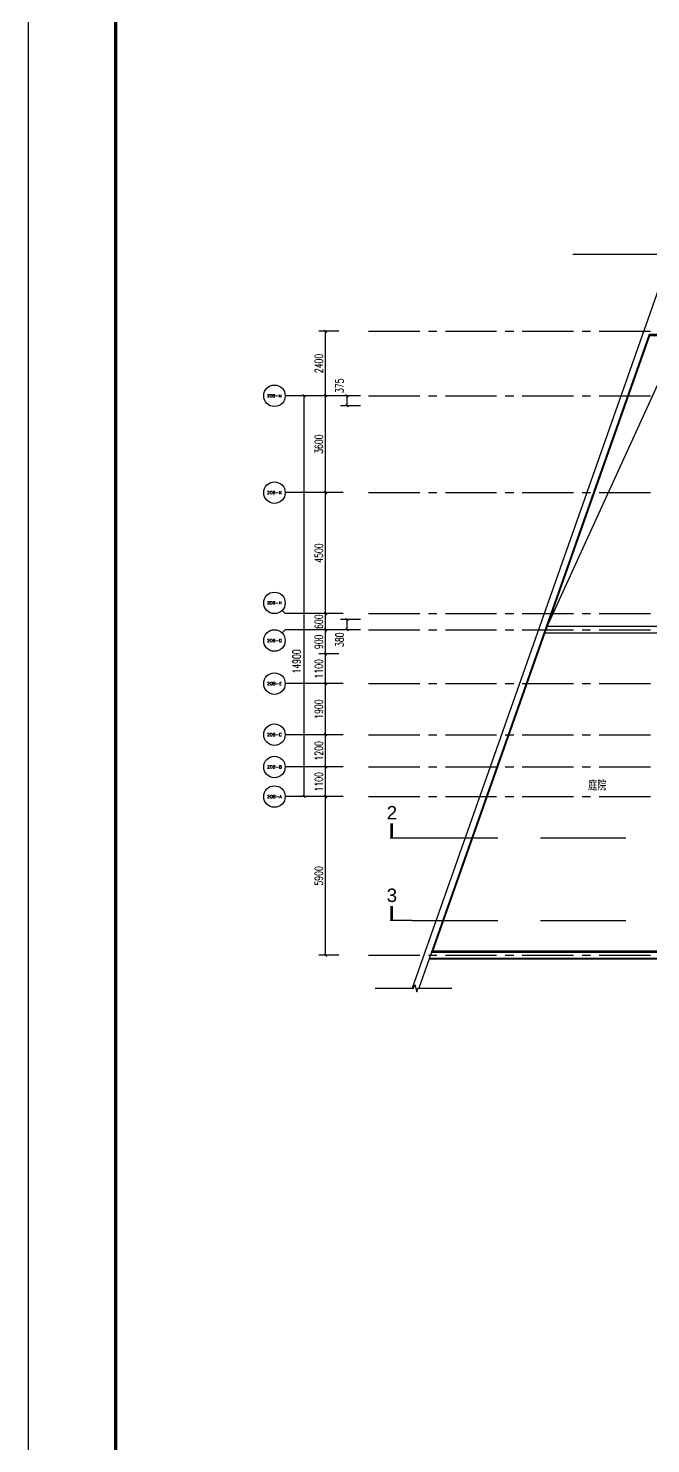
# Model space of a CAD drawing. Extents: x 296441 to 853063, y 459050 to 1117990.
# Drawn here: x 582499 to 605641, y 701155 to 753773 of the extents above; entities that cross this region are included whole.
import ezdxf
from ezdxf.enums import TextEntityAlignment as Align

# ---------------------------------------------------------------- set-up
doc = ezdxf.new("R2010")
doc.units = 0
doc.header["$LTSCALE"] = 1000
doc.linetypes.add('14-GRID$0$CENTER2', pattern=[28.575, 19.05, -3.175, 3.175, -3.175])
doc.linetypes.add('20-PLAN-FL01-P$0$HIDDEN2', pattern=[4.7625, 3.175, -1.5875])
for name, color, linetype in [('14-GRID$0$G-GRID', 9, '14-GRID$0$CENTER2'), ('14-PLAN-BS01-P$0$A-OVLK', 140, 'Continuous'), ('20-PLAN-FL01-P$0$A-ANNO-SYMB-BUBL', 74, 'Continuous'), ('20-PLAN-FL01-P$0$A-HDDN', 150, '20-PLAN-FL01-P$0$HIDDEN2'), ('20-PLAN-FL01-P$0$A-HOLE', 211, 'Continuous'), ('20-PLAN-FL01-P$0$A-OVLK', 140, 'Continuous'), ('20-PLAN-FL01-P$0$A-ROOM-IDEN', 4, 'Continuous'), ('20-PLAN-FL01-P$0$A-WALL', 1, 'Continuous'), ('20-PLAN-FL01-P$0$M3b-FL01$0$A-SECT-FNSH', 6, 'Continuous'), ('AXIS', 3, 'Continuous'), ('AXIS_TEXT', 7, 'Continuous'), ('G-GRID-IDEN', 4, 'Continuous'), ('G-GRID-TEXT', 33, 'Continuous'), ('PUB_DIM', 3, 'Continuous'), ('ZT0_默认图层-----PM、LM、DY、JD', 7, 'Continuous'), ('ZT1_通用--图框---PM、LM、DY、JD', 150, 'Continuous')]:
    doc.layers.add(name, color=color, linetype=linetype)
doc.styles.add('20-PLAN-FL01-P$0$GOA_01_thin_0.75', font='ROMANS.SHX', dxfattribs={"width": 0.75, "bigfont": 'HZDX.SHX'})
doc.styles.add('20-PLAN-FL01-P$0$GOA_02_Arial_1.00', font='arial.ttf')
doc.styles.add('_TCH_AXIS', font='COMPLEX', dxfattribs={"bigfont": 'GBCBIG'})
doc.styles.add('_TCH_DIM_T3', font='SIMPLEX', dxfattribs={"width": 0.705882, "bigfont": 'GBCBIG'})
doc.styles.add('GOA_04_COMPLEX_1.00', font='complex.shx')
doc.styles.add('ZT_图框1', font='ROMANS', dxfattribs={"width": 0.8, "bigfont": 'CHINESE'})
doc.dimstyles.new('_TCH_ARCH&&100', dxfattribs={"dimtxt": 297.5, "dimasz": 100, "dimexe": 250, "dimexo": 300, "dimgap": 100, "dimtad": 1, "dimdec": 0, "dimzin": 0, "dimdsep": 46, "dimtxsty": '_TCH_DIM_T3', "dimblk": 'ARCHTICK', "dimcen": 0.09, "dimclrt": 7, "dimazin": 2, "dimtfac": 1, "dimtdec": 0, "dimtix": 1, "dimtmove": 2, "dimatfit": 3, "dimfxl": 0, "dimtolj": 1, "dimtzin": 0, "dimarcsym": 0})

# ---------------------------------------------------------------- blocks, each defined once
blk = doc.blocks.new('_AXISO')
at = {"layer": 'G-GRID-IDEN'}
blk.add_circle((0, 0), 0.5, dxfattribs=at)
at = {"layer": 'G-GRID-TEXT', "style": 'GOA_04_COMPLEX_1.00', "width": 1.041667}
blk.add_attdef('A', text='', height=0.56, dxfattribs=at).set_placement((-0.25, -0.28), (0.25, -0.28), align=Align.FIT)
blk = doc.blocks.new('_ArchTick')
at = {"color": 0, "linetype": 'ByBlock', "const_width": 0.4}
blk.add_lwpolyline([(-0.5, -0.5), (0.5, 0.5)], dxfattribs=at)
blk = doc.blocks.new('*D358')
at = {"layer": 'Defpoints', "color": 0, "transparency": 16777216}
for p in [(594351, 824771), (595151, 824771), (595151, 824396)]:
    blk.add_point(p, dxfattribs=at)
at = {"layer": 'PUB_DIM', "color": 0, "lineweight": -2, "transparency": 16777216}
for p, q in [((594851, 824771), (594101, 824771)), ((594351, 824396), (594351, 824771)), ((594851, 824396), (594101, 824396))]:
    blk.add_line(p, q, dxfattribs=at)
at = {"layer": 'PUB_DIM', "color": 0, "lineweight": -2, "transparency": 16777216, "xscale": 100, "yscale": 100, "zscale": 100}
for p, rotation in [((594351, 824771), 90), ((594351, 824396), 270)]:
    blk.add_blockref('_ArchTick', p, dxfattribs=dict(at, rotation=rotation))
at = {"layer": 'PUB_DIM', "color": 7, "transparency": 16777216, "insert": (594076, 825141), "char_height": 297.5, "attachment_point": 5, "rotation": 90, "style": '_TCH_DIM_T3'}
blk.add_mtext('\\A1;375', dxfattribs=at)
blk = doc.blocks.new('*D359')
at = {"layer": 'Defpoints', "color": 0, "transparency": 16777216}
for p in [(594351, 816451), (595151, 816451), (595151, 816071)]:
    blk.add_point(p, dxfattribs=at)
at = {"layer": 'PUB_DIM', "color": 0, "lineweight": -2, "transparency": 16777216}
for p, q in [((594851, 816451), (594101, 816451)), ((594351, 816071), (594351, 816451)), ((594851, 816071), (594101, 816071))]:
    blk.add_line(p, q, dxfattribs=at)
at = {"layer": 'PUB_DIM', "color": 0, "lineweight": -2, "transparency": 16777216, "xscale": 100, "yscale": 100, "zscale": 100}
for p, rotation in [((594351, 816451), 90), ((594351, 816071), 270)]:
    blk.add_blockref('_ArchTick', p, dxfattribs=dict(at, rotation=rotation))
at = {"layer": 'PUB_DIM', "color": 7, "transparency": 16777216, "insert": (594076, 815701), "char_height": 297.5, "attachment_point": 5, "rotation": 90, "style": '_TCH_DIM_T3'}
blk.add_mtext('\\A1;380', dxfattribs=at)
blk = doc.blocks.new('*D200')
at = {"layer": 'Defpoints', "color": 0, "transparency": 16777216}
for p in [(592751, 824771), (594351, 824771), (594351, 809871)]:
    blk.add_point(p, dxfattribs=at)
at = {"layer": 'PUB_DIM', "color": 0, "lineweight": -2, "transparency": 16777216}
for p, q in [((594051, 824771), (592501, 824771)), ((592751, 809871), (592751, 824771)), ((594051, 809871), (592501, 809871))]:
    blk.add_line(p, q, dxfattribs=at)
at = {"layer": 'PUB_DIM', "color": 0, "lineweight": -2, "transparency": 16777216, "xscale": 100, "yscale": 100, "zscale": 100}
for p, rotation in [((592751, 824771), 90), ((592751, 809871), 270)]:
    blk.add_blockref('_ArchTick', p, dxfattribs=dict(at, rotation=rotation))
at = {"layer": 'PUB_DIM', "color": 7, "transparency": 16777216, "insert": (592476, 814893), "char_height": 297.5, "attachment_point": 5, "rotation": 90, "style": '_TCH_DIM_T3'}
blk.add_mtext('\\A1;14900', dxfattribs=at)
blk = doc.blocks.new('*D201')
at = {"layer": 'Defpoints', "color": 0, "transparency": 16777216}
for p in [(593551, 809871), (594351, 809871), (594351, 803971)]:
    blk.add_point(p, dxfattribs=at)
at = {"layer": 'PUB_DIM', "color": 0, "lineweight": -2, "transparency": 16777216}
for p, q in [((594051, 809871), (593301, 809871)), ((593551, 803971), (593551, 809871)), ((594051, 803971), (593301, 803971))]:
    blk.add_line(p, q, dxfattribs=at)
at = {"layer": 'PUB_DIM', "color": 0, "lineweight": -2, "transparency": 16777216, "xscale": 100, "yscale": 100, "zscale": 100}
for p, rotation in [((593551, 809871), 90), ((593551, 803971), 270)]:
    blk.add_blockref('_ArchTick', p, dxfattribs=dict(at, rotation=rotation))
at = {"layer": 'PUB_DIM', "color": 7, "transparency": 16777216, "insert": (593302, 806921), "char_height": 297.5, "attachment_point": 5, "rotation": 90, "style": '_TCH_DIM_T3'}
blk.add_mtext('\\A1;5900', dxfattribs=at)
blk = doc.blocks.new('*D202')
at = {"layer": 'Defpoints', "color": 0, "transparency": 16777216}
for p in [(593551, 810971), (594351, 810971), (594351, 809871)]:
    blk.add_point(p, dxfattribs=at)
at = {"layer": 'PUB_DIM', "color": 0, "lineweight": -2, "transparency": 16777216}
for p, q in [((594051, 810971), (593301, 810971)), ((593551, 809871), (593551, 810971)), ((594051, 809871), (593301, 809871))]:
    blk.add_line(p, q, dxfattribs=at)
at = {"layer": 'PUB_DIM', "color": 0, "lineweight": -2, "transparency": 16777216, "xscale": 100, "yscale": 100, "zscale": 100}
for p, rotation in [((593551, 810971), 90), ((593551, 809871), 270)]:
    blk.add_blockref('_ArchTick', p, dxfattribs=dict(at, rotation=rotation))
at = {"layer": 'PUB_DIM', "color": 7, "transparency": 16777216, "insert": (593302, 810421), "char_height": 297.5, "attachment_point": 5, "rotation": 90, "style": '_TCH_DIM_T3'}
blk.add_mtext('\\A1;1100', dxfattribs=at)
blk = doc.blocks.new('*D203')
at = {"layer": 'Defpoints', "color": 0, "transparency": 16777216}
for p in [(593551, 812171), (594351, 812171), (594351, 810971)]:
    blk.add_point(p, dxfattribs=at)
at = {"layer": 'PUB_DIM', "color": 0, "lineweight": -2, "transparency": 16777216}
for p, q in [((594051, 812171), (593301, 812171)), ((593551, 810971), (593551, 812171)), ((594051, 810971), (593301, 810971))]:
    blk.add_line(p, q, dxfattribs=at)
at = {"layer": 'PUB_DIM', "color": 0, "lineweight": -2, "transparency": 16777216, "xscale": 100, "yscale": 100, "zscale": 100}
for p, rotation in [((593551, 812171), 90), ((593551, 810971), 270)]:
    blk.add_blockref('_ArchTick', p, dxfattribs=dict(at, rotation=rotation))
at = {"layer": 'PUB_DIM', "color": 7, "transparency": 16777216, "insert": (593302, 811571), "char_height": 297.5, "attachment_point": 5, "rotation": 90, "style": '_TCH_DIM_T3'}
blk.add_mtext('\\A1;1200', dxfattribs=at)
blk = doc.blocks.new('*D204')
at = {"layer": 'Defpoints', "color": 0, "transparency": 16777216}
for p in [(593551, 814071), (594351, 814071), (594351, 812171)]:
    blk.add_point(p, dxfattribs=at)
at = {"layer": 'PUB_DIM', "color": 0, "lineweight": -2, "transparency": 16777216}
for p, q in [((594051, 814071), (593301, 814071)), ((593551, 812171), (593551, 814071)), ((594051, 812171), (593301, 812171))]:
    blk.add_line(p, q, dxfattribs=at)
at = {"layer": 'PUB_DIM', "color": 0, "lineweight": -2, "transparency": 16777216, "xscale": 100, "yscale": 100, "zscale": 100}
for p, rotation in [((593551, 814071), 90), ((593551, 812171), 270)]:
    blk.add_blockref('_ArchTick', p, dxfattribs=dict(at, rotation=rotation))
at = {"layer": 'PUB_DIM', "color": 7, "transparency": 16777216, "insert": (593302, 813121), "char_height": 297.5, "attachment_point": 5, "rotation": 90, "style": '_TCH_DIM_T3'}
blk.add_mtext('\\A1;1900', dxfattribs=at)
blk = doc.blocks.new('*D205')
at = {"layer": 'Defpoints', "color": 0, "transparency": 16777216}
for p in [(593551, 815171), (594351, 815171), (594351, 814071)]:
    blk.add_point(p, dxfattribs=at)
at = {"layer": 'PUB_DIM', "color": 0, "lineweight": -2, "transparency": 16777216}
for p, q in [((594051, 815171), (593301, 815171)), ((593551, 814071), (593551, 815171)), ((594051, 814071), (593301, 814071))]:
    blk.add_line(p, q, dxfattribs=at)
at = {"layer": 'PUB_DIM', "color": 0, "lineweight": -2, "transparency": 16777216, "xscale": 100, "yscale": 100, "zscale": 100}
for p, rotation in [((593551, 815171), 90), ((593551, 814071), 270)]:
    blk.add_blockref('_ArchTick', p, dxfattribs=dict(at, rotation=rotation))
at = {"layer": 'PUB_DIM', "color": 7, "transparency": 16777216, "insert": (593302, 814621), "char_height": 297.5, "attachment_point": 5, "rotation": 90, "style": '_TCH_DIM_T3'}
blk.add_mtext('\\A1;1100', dxfattribs=at)
blk = doc.blocks.new('*D206')
at = {"layer": 'Defpoints', "color": 0, "transparency": 16777216}
for p in [(593551, 816071), (594351, 816071), (594351, 815171)]:
    blk.add_point(p, dxfattribs=at)
at = {"layer": 'PUB_DIM', "color": 0, "lineweight": -2, "transparency": 16777216}
for p, q in [((594051, 816071), (593301, 816071)), ((593551, 815171), (593551, 816071)), ((594051, 815171), (593301, 815171))]:
    blk.add_line(p, q, dxfattribs=at)
at = {"layer": 'PUB_DIM', "color": 0, "lineweight": -2, "transparency": 16777216, "xscale": 100, "yscale": 100, "zscale": 100}
for p, rotation in [((593551, 816071), 90), ((593551, 815171), 270)]:
    blk.add_blockref('_ArchTick', p, dxfattribs=dict(at, rotation=rotation))
at = {"layer": 'PUB_DIM', "color": 7, "transparency": 16777216, "insert": (593302, 815621), "char_height": 297.5, "attachment_point": 5, "rotation": 90, "style": '_TCH_DIM_T3'}
blk.add_mtext('\\A1;900', dxfattribs=at)
blk = doc.blocks.new('*D207')
at = {"layer": 'Defpoints', "color": 0, "transparency": 16777216}
for p in [(593551, 816671), (594351, 816671), (594351, 816071)]:
    blk.add_point(p, dxfattribs=at)
at = {"layer": 'PUB_DIM', "color": 0, "lineweight": -2, "transparency": 16777216}
for p, q in [((594051, 816671), (593301, 816671)), ((593551, 816671), (593551, 816771)), ((593551, 816071), (593551, 816671)), ((594051, 816071), (593301, 816071)), ((593551, 816071), (593551, 815971))]:
    blk.add_line(p, q, dxfattribs=at)
at = {"layer": 'PUB_DIM', "color": 0, "lineweight": -2, "transparency": 16777216, "xscale": 100, "yscale": 100, "zscale": 100}
for p, rotation in [((593551, 816671), 270), ((593551, 816071), 90)]:
    blk.add_blockref('_ArchTick', p, dxfattribs=dict(at, rotation=rotation))
at = {"layer": 'PUB_DIM', "color": 7, "transparency": 16777216, "insert": (593302, 816371), "char_height": 297.5, "attachment_point": 5, "rotation": 90, "style": '_TCH_DIM_T3'}
blk.add_mtext('\\A1;600', dxfattribs=at)
blk = doc.blocks.new('*D208')
at = {"layer": 'Defpoints', "color": 0, "transparency": 16777216}
for p in [(593551, 821171), (594351, 821171), (594351, 816671)]:
    blk.add_point(p, dxfattribs=at)
at = {"layer": 'PUB_DIM', "color": 0, "lineweight": -2, "transparency": 16777216}
for p, q in [((594051, 821171), (593301, 821171)), ((593551, 816671), (593551, 821171)), ((594051, 816671), (593301, 816671))]:
    blk.add_line(p, q, dxfattribs=at)
at = {"layer": 'PUB_DIM', "color": 0, "lineweight": -2, "transparency": 16777216, "xscale": 100, "yscale": 100, "zscale": 100}
for p, rotation in [((593551, 821171), 90), ((593551, 816671), 270)]:
    blk.add_blockref('_ArchTick', p, dxfattribs=dict(at, rotation=rotation))
at = {"layer": 'PUB_DIM', "color": 7, "transparency": 16777216, "insert": (593302, 818921), "char_height": 297.5, "attachment_point": 5, "rotation": 90, "style": '_TCH_DIM_T3'}
blk.add_mtext('\\A1;4500', dxfattribs=at)
blk = doc.blocks.new('*D209')
at = {"layer": 'Defpoints', "color": 0, "transparency": 16777216}
for p in [(593551, 824771), (594351, 824771), (594351, 821171)]:
    blk.add_point(p, dxfattribs=at)
at = {"layer": 'PUB_DIM', "color": 0, "lineweight": -2, "transparency": 16777216}
for p, q in [((594051, 824771), (593301, 824771)), ((593551, 821171), (593551, 824771)), ((594051, 821171), (593301, 821171))]:
    blk.add_line(p, q, dxfattribs=at)
at = {"layer": 'PUB_DIM', "color": 0, "lineweight": -2, "transparency": 16777216, "xscale": 100, "yscale": 100, "zscale": 100}
for p, rotation in [((593551, 824771), 90), ((593551, 821171), 270)]:
    blk.add_blockref('_ArchTick', p, dxfattribs=dict(at, rotation=rotation))
at = {"layer": 'PUB_DIM', "color": 7, "transparency": 16777216, "insert": (593302, 822971), "char_height": 297.5, "attachment_point": 5, "rotation": 90, "style": '_TCH_DIM_T3'}
blk.add_mtext('\\A1;3600', dxfattribs=at)
blk = doc.blocks.new('*D210')
at = {"layer": 'Defpoints', "color": 0, "transparency": 16777216}
for p in [(593551, 827171), (594351, 827171), (594351, 824771)]:
    blk.add_point(p, dxfattribs=at)
at = {"layer": 'PUB_DIM', "color": 0, "lineweight": -2, "transparency": 16777216}
for p, q in [((594051, 827171), (593301, 827171)), ((593551, 824771), (593551, 827171)), ((594051, 824771), (593301, 824771))]:
    blk.add_line(p, q, dxfattribs=at)
at = {"layer": 'PUB_DIM', "color": 0, "lineweight": -2, "transparency": 16777216, "xscale": 100, "yscale": 100, "zscale": 100}
for p, rotation in [((593551, 827171), 90), ((593551, 824771), 270)]:
    blk.add_blockref('_ArchTick', p, dxfattribs=dict(at, rotation=rotation))
at = {"layer": 'PUB_DIM', "color": 7, "transparency": 16777216, "insert": (593302, 825971), "char_height": 297.5, "attachment_point": 5, "rotation": 90, "style": '_TCH_DIM_T3'}
blk.add_mtext('\\A1;2400', dxfattribs=at)
blk = doc.blocks.new('ZT_A1标准图框')
blk.add_lwpolyline([(0, -594), (841, -594), (841, 0), (0, 0)], close=True)
at = {"const_width": 1}
blk.add_lwpolyline([(25, -584), (831, -584), (831, -10), (25, -10)], close=True, dxfattribs=at)
at = {"color": 70, "ltscale": 0.3, "style": 'ZT_图框1', "flags": 8}
for tag, width, p in [('子项名称', 0.65, (803.53, -431.64)), ('图名', 0.8, (803.53, -450.79))]:
    blk.add_attdef(tag, text='', height=3.5, dxfattribs=dict(at, width=width)).set_placement(p, align=Align.MIDDLE)
at = {"color": 70, "style": 'ZT_图框1', "width": 0.7, "flags": 8}
for tag, p in [('比例', (823.26, -510.32)), ('版本', (823.22, -517.8)), ('图号', (809.52, -525.31))]:
    blk.add_attdef(tag, text='', height=2.8, dxfattribs=at).set_placement(p, align=Align.MIDDLE)
blk = doc.blocks.new('20200213130139')
at = {"const_width": 100}
for points in [[(1653, -1561.3), (1653, -996.3)], [(1653, -4631.2), (1653, -4066.2)]]:
    blk.add_lwpolyline(points, dxfattribs=at)
at = {"layer": 'AXIS'}
for p, q in [((-139, 14900), (-2300, 14900)), ((-139, 11300), (-2300, 11300)), ((-2417.2, 6917.2), (-2300, 6800)), ((-139, 6800), (-2300, 6800)), ((-2417.2, 6083.2), (-2300, 6200.3)), ((-139, 6200.3), (-2300, 6200.3)), ((-139, 4200), (-2300, 4200)), ((-139, 2300), (-2300, 2300)), ((-139, 1100), (-2300, 1100)), ((-139, 0), (-2300, 0))]:
    blk.add_line(p, q, dxfattribs=at)
ref = blk.add_blockref('_AXISO', (-2700, 14900), dxfattribs=dict(at, xscale=800, yscale=800, zscale=800))
ref.add_attrib('A', '20B-M', dxfattribs={"layer": 'AXIS_TEXT', "height": 105.94, "style": '_TCH_AXIS'}).set_placement((-2974.9, 14847), (-2425.1, 14847), align=Align.FIT)
ref = blk.add_blockref('_AXISO', (-2700, 11300), dxfattribs=dict(at, xscale=800, yscale=800, zscale=800))
ref.add_attrib('A', '20B-K', dxfattribs={"layer": 'AXIS_TEXT', "height": 107.85, "style": '_TCH_AXIS'}).set_placement((-2974.8, 11246.1), (-2425.2, 11246.1), align=Align.FIT)
ref = blk.add_blockref('_AXISO', (-2700, 7200), dxfattribs=dict(at, xscale=800, yscale=800, zscale=800))
ref.add_attrib('A', '20B-H', dxfattribs={"layer": 'AXIS_TEXT', "height": 106.89, "style": '_TCH_AXIS'}).set_placement((-2974.9, 7146.6), (-2425.1, 7146.6), align=Align.FIT)
ref = blk.add_blockref('_AXISO', (-2700, 5800.3), dxfattribs=dict(at, xscale=800, yscale=800, zscale=800))
ref.add_attrib('A', '20B-G', dxfattribs={"layer": 'AXIS_TEXT', "height": 108.83, "style": '_TCH_AXIS'}).set_placement((-2974.7, 5745.9), (-2425.3, 5745.9), align=Align.FIT)
ref = blk.add_blockref('_AXISO', (-2700, 4200), dxfattribs=dict(at, xscale=800, yscale=800, zscale=800))
ref.add_attrib('A', '20B-E', dxfattribs={"layer": 'AXIS_TEXT', "height": 110.84, "style": '_TCH_AXIS'}).set_placement((-2974.5, 4144.6), (-2425.5, 4144.6), align=Align.FIT)
ref = blk.add_blockref('_AXISO', (-2700, 2300), dxfattribs=dict(at, xscale=800, yscale=800, zscale=800))
ref.add_attrib('A', '20B-C', dxfattribs={"layer": 'AXIS_TEXT', "height": 111.87, "style": '_TCH_AXIS'}).set_placement((-2974.4, 2244.1), (-2425.6, 2244.1), align=Align.FIT)
ref = blk.add_blockref('_AXISO', (-2700, 1100), dxfattribs=dict(at, xscale=800, yscale=800, zscale=800))
ref.add_attrib('A', '20B-B', dxfattribs={"layer": 'AXIS_TEXT', "height": 109.83, "style": '_TCH_AXIS'}).set_placement((-2974.6, 1045.1), (-2425.4, 1045.1), align=Align.FIT)
ref = blk.add_blockref('_AXISO', (-2700, 0), dxfattribs=dict(at, xscale=800, yscale=800, zscale=800))
ref.add_attrib('A', '20B-A', dxfattribs={"layer": 'AXIS_TEXT', "height": 108.83, "style": '_TCH_AXIS'}).set_placement((-2974.7, -54.4), (-2425.3, -54.4), align=Align.FIT)
at = {"layer": 'PUB_DIM'}
for p1, p2, picture, middle in [((0, 14900), (0, 17300), '*D210', (-1048.8, 16100)), ((0, 11300), (0, 14900), '*D209', (-1048.8, 13100)), ((0, 6800), (0, 11300), '*D208', (-1048.8, 9050)), ((0, 6200.3), (0, 6800), '*D207', (-1048.8, 6500.2)), ((0, 5300), (0, 6200.3), '*D206', (-1048.8, 5750.2)), ((0, 4200), (0, 5300), '*D205', (-1048.8, 4750)), ((0, 2300), (0, 4200), '*D204', (-1048.8, 3250)), ((0, 1100), (0, 2300), '*D203', (-1048.8, 1700)), ((0, 0), (0, 1100), '*D202', (-1048.8, 550)), ((0, -5900), (0, 0), '*D201', (-1048.8, -2950))]:
    dim = blk.add_aligned_dim(p1=p1, p2=p2, distance=800, dimstyle='_TCH_ARCH&&100', dxfattribs=at)
    dim.commit()
    dim.dimension.update_dxf_attribs({"geometry": picture, "text_midpoint": middle, "insert": (-594351, -809870.5)})
for base, p1, p2, picture, middle in [((0, 14900), (800, 14525), (800, 14900), '*D358', (-275, 15270)), ((-1600, 14900), (0, 0), (0, 14900), '*D200', (-1875, 5022.3)), ((0, 6580), (800, 6200), (800, 6580), '*D359', (-275, 5830))]:
    dim = blk.add_linear_dim(base=base, p1=p1, p2=p2, angle=90, dimstyle='_TCH_ARCH&&100', dxfattribs=at)
    dim.commit()
    dim.dimension.update_dxf_attribs({"geometry": picture, "text_midpoint": middle, "dimtype": 129, "insert": (-594351, -809870.5)})

msp = doc.modelspace()

# ---------------------------------------------------------------- linework, layer by layer
at = {"const_width": 50}
for points in [[(595953.7, 723676.5), (596778.7, 723676.5)], [(595953.7, 720606.6), (596778.7, 720606.6)]]:
    msp.add_lwpolyline(points, dxfattribs=at)
at = {"layer": '14-GRID$0$G-GRID', "color": 8, "ltscale": 0.1}
for p, q in [((595151, 742512.6), (615898.5, 742512.6)), ((595151, 740112.6), (674432.5, 740112.6)), ((595151, 736512.6), (620098.5, 736512.6)), ((595151, 732012.3), (620098.5, 732012.3)), ((595151, 731412.6), (615898.5, 731412.6)), ((595151, 729412.6), (620098.5, 729412.6)), ((595151, 727512.6), (674432.5, 727512.6)), ((595151, 726312.6), (674432.5, 726312.6)), ((595151, 725212.6), (674432.5, 725212.6)), ((595151, 719312.6), (674432.5, 719312.6))]:
    msp.add_line(p, q, dxfattribs=at)
at = {"layer": '14-PLAN-BS01-P$0$A-OVLK'}
for p, q in [((597543, 719467.7), (605610.8, 742357.6)), ((605610.8, 742357.6), (614713.4, 742357.6)), ((619943.4, 719467.7), (597543, 719467.7))]:
    msp.add_line(p, q, dxfattribs=at)
at = {"layer": '20-PLAN-FL01-P$0$A-ANNO-SYMB-BUBL'}
msp.add_line((602740.8, 745382.4), (610538.7, 745382.4), dxfattribs=at)
at = {"layer": '20-PLAN-FL01-P$0$A-ANNO-SYMB-BUBL', "extrusion": (-1.71455e-14, -2.39665e-05, 1)}
for p, q in [((595399.7, 718092.5), (596825.1, 718092.5)), ((596825.1, 718092.5), (596868.3, 718227.8, 0)), ((596868.3, 718227.8, 0), (596941.9, 717957.1, 0)), ((596941.9, 717957.1, 0), (596985.1, 718092.5)), ((596985.1, 718092.5), (598241.8, 718092.5))]:
    msp.add_line(p, q, dxfattribs=at)
at = {"layer": '20-PLAN-FL01-P$0$A-HDDN'}
for p, q in [((596778.7, 723676.5), (672214.1, 723676.5)), ((596778.7, 720606.6), (672214.1, 720606.6))]:
    msp.add_line(p, q, dxfattribs=at)
at = {"layer": '20-PLAN-FL01-P$0$A-HOLE'}
msp.add_lwpolyline([(601795.4, 731532.6), (606164.4, 741098.4), (614713.4, 742357.6)], dxfattribs=at)
at = {"layer": '20-PLAN-FL01-P$0$A-OVLK'}
for p, q in [((608558.5, 731532.6), (601795.4, 731532.6)), ((608558.5, 731292.6), (601710.8, 731292.6))]:
    msp.add_line(p, q, dxfattribs=at)
at = {"layer": '20-PLAN-FL01-P$0$A-WALL', "color": 1}
for p, q in [((606385.3, 745382.4), (596766.7, 718092.5)), ((605586, 742392.6), (597021.2, 718092.5)), ((614748.5, 742392.6), (605586, 742392.6)), ((597493.5, 719432.6), (619978.5, 719432.6)), ((669709.3, 719192.6), (597408.9, 719192.6))]:
    msp.add_line(p, q, dxfattribs=at)
at = {"layer": '20-PLAN-FL01-P$0$M3b-FL01$0$A-SECT-FNSH'}
for p, q in [((605600.1, 742372.6), (597521.8, 719452.6)), ((614728.5, 742372.6), (605600.1, 742372.6)), ((597521.8, 719452.6), (619958.5, 719452.6)), ((669709.3, 719172.6), (597401.9, 719172.6))]:
    msp.add_line(p, q, dxfattribs=at)

# ---------------------------------------------------------------- block references
at = {"layer": 'ZT0_默认图层-----PM、LM、DY、JD', "ltscale": 5000}
msp.add_blockref('20200213130139', (594351, 725212.6), dxfattribs=at)
at = {"layer": 'ZT1_通用--图框---PM、LM、DY、JD', "ltscale": 10, "xscale": 130, "yscale": 130, "zscale": 130}
msp.add_blockref('ZT_A1标准图框', (582499.1, 767930), dxfattribs=at)

# ---------------------------------------------------------------- texts
at = {"style": '20-PLAN-FL01-P$0$GOA_02_Arial_1.00'}
for tag, p in [('2', (596018, 724612)), ('3', (596018, 721542.1))]:
    msp.add_attdef(tag, text='2', height=500, dxfattribs=at).set_placement(p, align=Align.MIDDLE_CENTER)
at = {"layer": '20-PLAN-FL01-P$0$A-ROOM-IDEN', "style": '20-PLAN-FL01-P$0$GOA_01_thin_0.75', "width": 0.75}
msp.add_text('庭院', height=350, dxfattribs=at).set_placement((603311.1, 725441.8))

doc.saveas('drawing.dxf')
